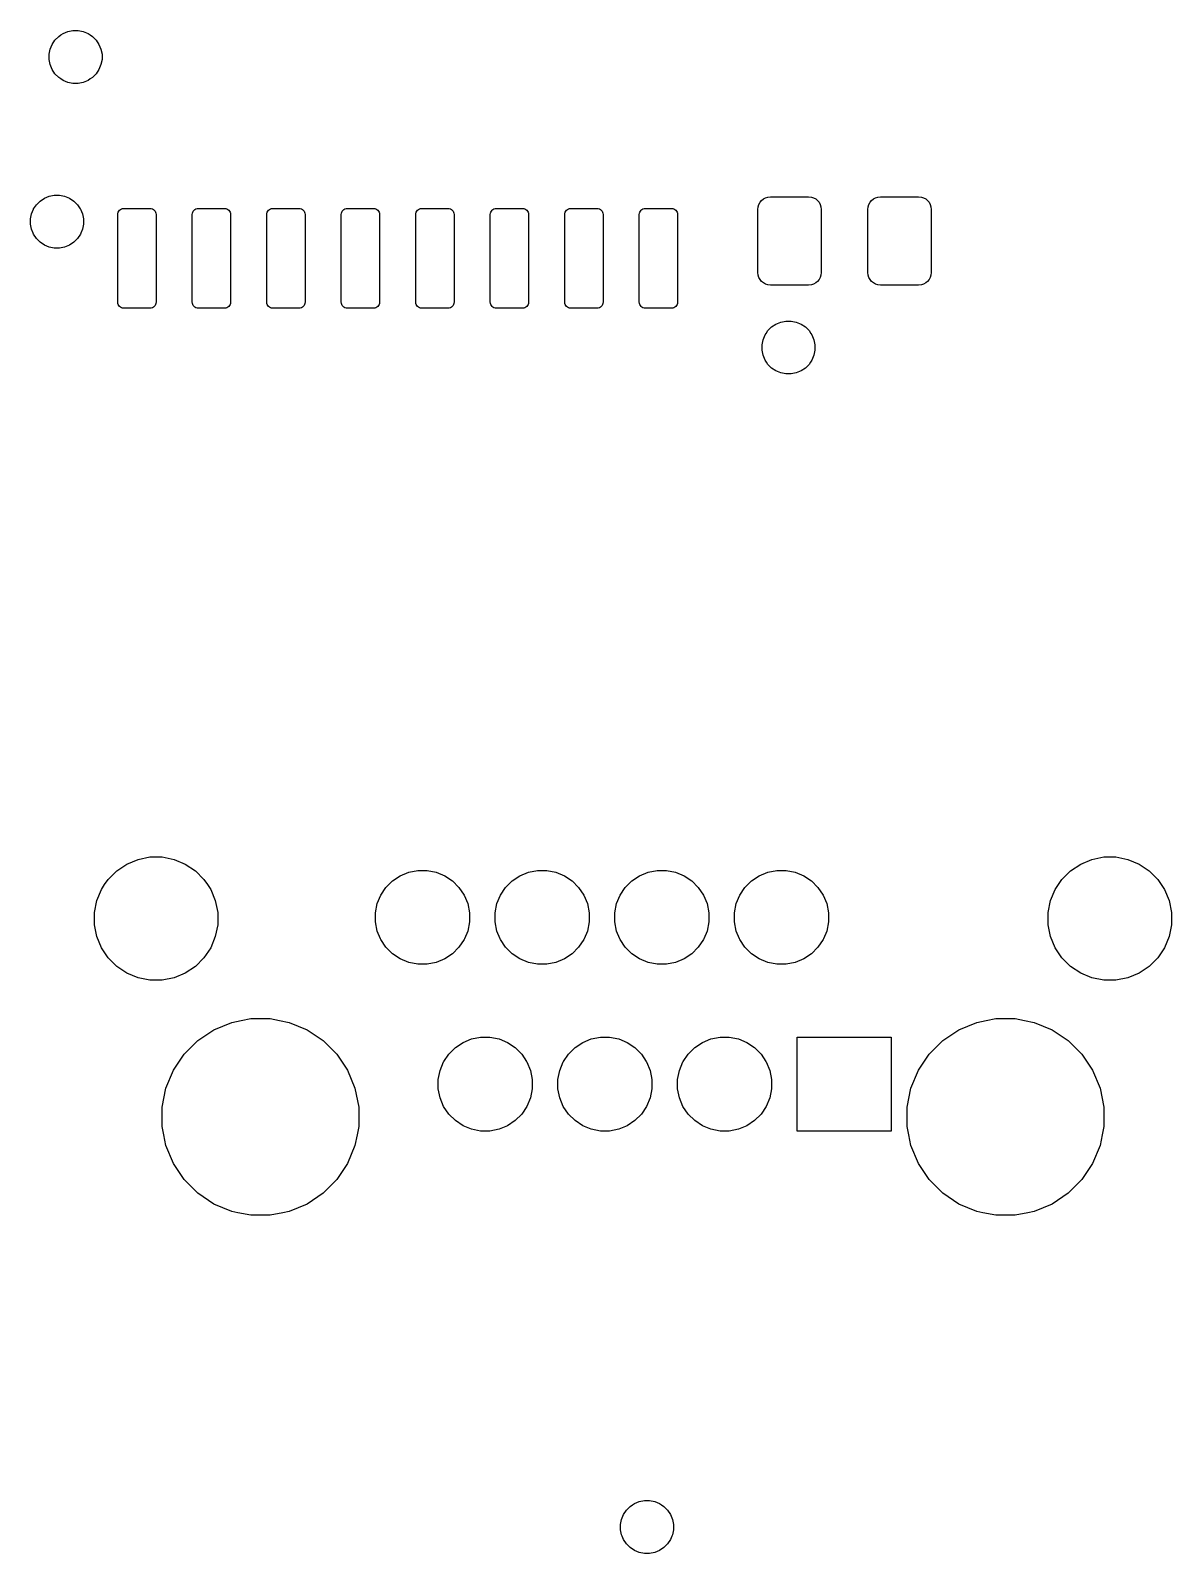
# Model space of a CAD drawing. Extents: x 1.84 to 9.61, y -5.85 to -1.55.
# Drawn here: x 2.429 to 3.195, y -3.717 to -2.695 of the extents above; entities that cross this region are included whole.
import ezdxf

# ---------------------------------------------------------------- set-up
doc = ezdxf.new("R2010")
doc.units = 0
doc.header["$MEASUREMENT"] = 0
doc.layers.add('BLACK', color=7, linetype='CONTINUOUS')

msp = doc.modelspace()

# ---------------------------------------------------------------- linework, layer by layer
at = {"layer": 'BLACK', "linetype": 'CONTINUOUS'}
for p, q in [((2.44768, -2.69851), (2.44913, -2.69754)), ((2.44913, -2.69754), (2.45059, -2.69656)), ((2.45059, -2.69656), (2.45382, -2.69523)), ((2.45059, -2.69656), (2.45059, -2.69656)), ((2.45382, -2.69523), (2.45725, -2.69454)), ((2.45725, -2.69454), (2.46075, -2.69454)), ((2.46075, -2.69454), (2.46418, -2.69523)), ((2.46418, -2.69523), (2.46741, -2.69656)), ((2.46741, -2.69656), (2.46741, -2.69656)), ((2.46741, -2.69656), (2.46887, -2.69754)), ((2.46887, -2.69754), (2.47032, -2.69851)), ((2.44124, -2.71055), (2.44193, -2.70712)), ((2.44193, -2.70712), (2.44326, -2.70389)), ((2.44326, -2.70389), (2.44521, -2.70098)), ((2.44521, -2.70098), (2.44768, -2.69851)), ((2.47032, -2.69851), (2.47279, -2.70098)), ((2.47279, -2.70098), (2.47474, -2.70389)), ((2.47474, -2.70389), (2.47607, -2.70712)), ((2.47607, -2.70712), (2.47676, -2.71055)), ((2.44124, -2.71405), (2.44124, -2.71055)), ((2.44193, -2.71748), (2.44124, -2.71405)), ((2.44326, -2.72071), (2.44193, -2.71748)), ((2.47607, -2.71748), (2.47474, -2.72071)), ((2.47676, -2.71405), (2.47607, -2.71748)), ((2.47676, -2.71055), (2.47676, -2.71405)), ((2.44521, -2.72362), (2.44326, -2.72071)), ((2.44768, -2.72609), (2.44521, -2.72362)), ((2.44913, -2.72706), (2.44768, -2.72609)), ((2.45059, -2.72804), (2.44913, -2.72706)), ((2.45382, -2.72937), (2.45059, -2.72804)), ((2.45059, -2.72804), (2.45059, -2.72804)), ((2.45059, -2.72804), (2.45059, -2.72804)), ((2.46741, -2.72804), (2.46418, -2.72937)), ((2.46887, -2.72706), (2.46741, -2.72804)), ((2.46741, -2.72804), (2.46741, -2.72804)), ((2.46741, -2.72804), (2.46741, -2.72804)), ((2.47032, -2.72609), (2.46887, -2.72706)), ((2.47279, -2.72362), (2.47032, -2.72609)), ((2.47474, -2.72071), (2.47279, -2.72362)), ((2.45725, -2.73006), (2.45382, -2.72937)), ((2.46075, -2.73006), (2.45725, -2.73006)), ((2.46418, -2.72937), (2.46075, -2.73006)), ((2.43271, -2.81148), (2.43518, -2.80901)), ((2.43518, -2.80901), (2.43809, -2.80706)), ((2.43809, -2.80706), (2.44132, -2.80573)), ((2.43809, -2.80706), (2.43809, -2.80706)), ((2.44132, -2.80573), (2.44475, -2.80504)), ((2.44475, -2.80504), (2.44825, -2.80504)), ((2.44825, -2.80504), (2.45168, -2.80573)), ((2.45168, -2.80573), (2.45491, -2.80706)), ((2.45491, -2.80706), (2.45491, -2.80706)), ((2.45491, -2.80706), (2.45782, -2.80901)), ((2.45782, -2.80901), (2.46029, -2.81148)), ((2.91762, -2.81127), (2.91837, -2.80986)), ((2.91837, -2.80986), (2.91938, -2.80863)), ((2.91938, -2.80863), (2.92061, -2.80762)), ((2.92061, -2.80762), (2.92201, -2.80687)), ((2.92201, -2.80687), (2.92354, -2.80641)), ((2.92354, -2.80641), (2.92536, -2.80623)), ((2.92536, -2.80623), (2.951, -2.80623)), ((2.951, -2.80623), (2.95283, -2.80641)), ((2.95283, -2.80641), (2.95435, -2.80687)), ((2.95435, -2.80687), (2.95575, -2.80762)), ((2.95575, -2.80762), (2.95698, -2.80863)), ((2.95698, -2.80863), (2.95799, -2.80986)), ((2.95799, -2.80986), (2.95874, -2.81127)), ((2.99144, -2.81127), (2.99219, -2.80986)), ((2.99219, -2.80986), (2.9932, -2.80863)), ((2.9932, -2.80863), (2.99443, -2.80762)), ((2.99443, -2.80762), (2.99583, -2.80687)), ((2.99583, -2.80687), (2.99736, -2.80641)), ((2.99736, -2.80641), (2.99918, -2.80623)), ((2.99918, -2.80623), (3.02482, -2.80623)), ((3.02482, -2.80623), (3.02664, -2.80641)), ((3.02664, -2.80641), (3.02817, -2.80687)), ((3.02817, -2.80687), (3.02957, -2.80762)), ((3.02957, -2.80762), (3.0308, -2.80863)), ((3.0308, -2.80863), (3.03181, -2.80986)), ((3.03181, -2.80986), (3.03256, -2.81127)), ((2.42874, -2.82105), (2.42943, -2.81762)), ((2.42943, -2.81762), (2.43076, -2.81439)), ((2.43076, -2.81439), (2.43085, -2.81426)), ((2.43085, -2.81426), (2.43271, -2.81148)), ((2.46029, -2.81148), (2.46215, -2.81426)), ((2.46215, -2.81426), (2.46224, -2.81439)), ((2.46224, -2.81439), (2.46357, -2.81762)), ((2.46357, -2.81762), (2.46426, -2.82105)), ((2.48736, -2.81814), (2.48746, -2.81713)), ((2.48736, -2.87675), (2.48736, -2.81814)), ((2.48746, -2.81713), (2.48769, -2.81639)), ((2.48769, -2.81639), (2.48805, -2.81571)), ((2.48805, -2.81571), (2.48854, -2.81511)), ((2.48854, -2.81511), (2.48913, -2.81462)), ((2.48913, -2.81462), (2.48981, -2.81426)), ((2.48981, -2.81426), (2.49055, -2.81404)), ((2.49055, -2.81404), (2.49156, -2.81394)), ((2.49156, -2.81394), (2.50883, -2.81394)), ((2.50883, -2.81394), (2.50984, -2.81404)), ((2.50984, -2.81404), (2.51058, -2.81426)), ((2.51058, -2.81426), (2.51126, -2.81462)), ((2.51126, -2.81462), (2.51186, -2.81511)), ((2.51186, -2.81511), (2.51234, -2.81571)), ((2.51234, -2.81571), (2.51271, -2.81639)), ((2.51271, -2.81639), (2.51293, -2.81713)), ((2.51293, -2.81713), (2.51303, -2.81814)), ((2.51303, -2.81814), (2.51303, -2.87675)), ((2.53736, -2.81814), (2.53746, -2.81713)), ((2.53736, -2.87675), (2.53736, -2.81814)), ((2.53746, -2.81713), (2.53769, -2.81639)), ((2.53769, -2.81639), (2.53805, -2.81571)), ((2.53805, -2.81571), (2.53854, -2.81511)), ((2.53854, -2.81511), (2.53913, -2.81462)), ((2.53913, -2.81462), (2.53981, -2.81426)), ((2.53981, -2.81426), (2.54055, -2.81404)), ((2.54055, -2.81404), (2.54156, -2.81394)), ((2.54156, -2.81394), (2.55883, -2.81394)), ((2.55883, -2.81394), (2.55984, -2.81404)), ((2.55984, -2.81404), (2.56058, -2.81426)), ((2.56058, -2.81426), (2.56126, -2.81462)), ((2.56126, -2.81462), (2.56186, -2.81511)), ((2.56186, -2.81511), (2.56234, -2.81571)), ((2.56234, -2.81571), (2.56271, -2.81639)), ((2.56271, -2.81639), (2.56293, -2.81713)), ((2.56293, -2.81713), (2.56303, -2.81814)), ((2.56303, -2.81814), (2.56303, -2.87675)), ((2.58736, -2.81814), (2.58746, -2.81713)), ((2.58736, -2.87675), (2.58736, -2.81814)), ((2.58746, -2.81713), (2.58769, -2.81639)), ((2.58769, -2.81639), (2.58805, -2.81571)), ((2.58805, -2.81571), (2.58854, -2.81511)), ((2.58854, -2.81511), (2.58913, -2.81462)), ((2.58913, -2.81462), (2.58981, -2.81426)), ((2.58981, -2.81426), (2.59055, -2.81404)), ((2.59055, -2.81404), (2.59156, -2.81394)), ((2.59156, -2.81394), (2.60883, -2.81394)), ((2.60883, -2.81394), (2.60984, -2.81404)), ((2.60984, -2.81404), (2.61058, -2.81426)), ((2.61058, -2.81426), (2.61126, -2.81462)), ((2.61126, -2.81462), (2.61186, -2.81511)), ((2.61186, -2.81511), (2.61234, -2.81571)), ((2.61234, -2.81571), (2.61271, -2.81639)), ((2.61271, -2.81639), (2.61293, -2.81713)), ((2.61293, -2.81713), (2.61303, -2.81814)), ((2.61303, -2.81814), (2.61303, -2.87675)), ((2.63736, -2.81814), (2.63746, -2.81713)), ((2.63736, -2.87675), (2.63736, -2.81814)), ((2.63746, -2.81713), (2.63769, -2.81639)), ((2.63769, -2.81639), (2.63805, -2.81571)), ((2.63805, -2.81571), (2.63854, -2.81511)), ((2.63854, -2.81511), (2.63913, -2.81462)), ((2.63913, -2.81462), (2.63981, -2.81426)), ((2.63981, -2.81426), (2.64055, -2.81404)), ((2.64055, -2.81404), (2.64156, -2.81394)), ((2.64156, -2.81394), (2.65883, -2.81394)), ((2.65883, -2.81394), (2.65984, -2.81404)), ((2.65984, -2.81404), (2.66058, -2.81426)), ((2.66058, -2.81426), (2.66126, -2.81462)), ((2.66126, -2.81462), (2.66186, -2.81511)), ((2.66186, -2.81511), (2.66234, -2.81571)), ((2.66234, -2.81571), (2.66271, -2.81639)), ((2.66271, -2.81639), (2.66293, -2.81713)), ((2.66293, -2.81713), (2.66303, -2.81814)), ((2.66303, -2.81814), (2.66303, -2.87675)), ((2.68736, -2.81814), (2.68746, -2.81713)), ((2.68736, -2.87675), (2.68736, -2.81814)), ((2.68746, -2.81713), (2.68769, -2.81639)), ((2.68769, -2.81639), (2.68805, -2.81571)), ((2.68805, -2.81571), (2.68854, -2.81511)), ((2.68854, -2.81511), (2.68913, -2.81462)), ((2.68913, -2.81462), (2.68981, -2.81426)), ((2.68981, -2.81426), (2.69055, -2.81404)), ((2.69055, -2.81404), (2.69156, -2.81394)), ((2.69156, -2.81394), (2.70883, -2.81394)), ((2.70883, -2.81394), (2.70984, -2.81404)), ((2.70984, -2.81404), (2.71058, -2.81426)), ((2.71058, -2.81426), (2.71126, -2.81462)), ((2.71126, -2.81462), (2.71186, -2.81511)), ((2.71186, -2.81511), (2.71234, -2.81571)), ((2.71234, -2.81571), (2.71271, -2.81639)), ((2.71271, -2.81639), (2.71293, -2.81713)), ((2.71293, -2.81713), (2.71303, -2.81814)), ((2.71303, -2.81814), (2.71303, -2.87675)), ((2.73736, -2.81814), (2.73746, -2.81713)), ((2.73736, -2.87675), (2.73736, -2.81814)), ((2.73746, -2.81713), (2.73769, -2.81639)), ((2.73769, -2.81639), (2.73805, -2.81571)), ((2.73805, -2.81571), (2.73854, -2.81511)), ((2.73854, -2.81511), (2.73913, -2.81462)), ((2.73913, -2.81462), (2.73981, -2.81426)), ((2.73981, -2.81426), (2.74055, -2.81404)), ((2.74055, -2.81404), (2.74156, -2.81394)), ((2.74156, -2.81394), (2.75883, -2.81394)), ((2.75883, -2.81394), (2.75984, -2.81404)), ((2.75984, -2.81404), (2.76058, -2.81426)), ((2.76058, -2.81426), (2.76126, -2.81462)), ((2.76126, -2.81462), (2.76186, -2.81511)), ((2.76186, -2.81511), (2.76234, -2.81571)), ((2.76234, -2.81571), (2.76271, -2.81639)), ((2.76271, -2.81639), (2.76293, -2.81713)), ((2.76293, -2.81713), (2.76303, -2.81814)), ((2.76303, -2.81814), (2.76303, -2.87675)), ((2.78736, -2.81814), (2.78746, -2.81713)), ((2.78736, -2.87675), (2.78736, -2.81814)), ((2.78746, -2.81713), (2.78769, -2.81639)), ((2.78769, -2.81639), (2.78805, -2.81571)), ((2.78805, -2.81571), (2.78854, -2.81511)), ((2.78854, -2.81511), (2.78913, -2.81462)), ((2.78913, -2.81462), (2.78981, -2.81426)), ((2.78981, -2.81426), (2.79055, -2.81404)), ((2.79055, -2.81404), (2.79156, -2.81394)), ((2.79156, -2.81394), (2.80883, -2.81394)), ((2.80883, -2.81394), (2.80984, -2.81404)), ((2.80984, -2.81404), (2.81058, -2.81426)), ((2.81058, -2.81426), (2.81126, -2.81462)), ((2.81126, -2.81462), (2.81186, -2.81511)), ((2.81186, -2.81511), (2.81234, -2.81571)), ((2.81234, -2.81571), (2.81271, -2.81639)), ((2.81271, -2.81639), (2.81293, -2.81713)), ((2.81293, -2.81713), (2.81303, -2.81814)), ((2.81303, -2.81814), (2.81303, -2.87675)), ((2.83736, -2.81814), (2.83746, -2.81713)), ((2.83736, -2.87675), (2.83736, -2.81814)), ((2.83746, -2.81713), (2.83769, -2.81639)), ((2.83769, -2.81639), (2.83805, -2.81571)), ((2.83805, -2.81571), (2.83854, -2.81511)), ((2.83854, -2.81511), (2.83913, -2.81462)), ((2.83913, -2.81462), (2.83981, -2.81426)), ((2.83981, -2.81426), (2.84055, -2.81404)), ((2.84055, -2.81404), (2.84156, -2.81394)), ((2.84156, -2.81394), (2.85883, -2.81394)), ((2.85883, -2.81394), (2.85984, -2.81404)), ((2.85984, -2.81404), (2.86058, -2.81426)), ((2.86058, -2.81426), (2.86126, -2.81462)), ((2.86126, -2.81462), (2.86186, -2.81511)), ((2.86186, -2.81511), (2.86234, -2.81571)), ((2.86234, -2.81571), (2.86271, -2.81639)), ((2.86271, -2.81639), (2.86293, -2.81713)), ((2.86293, -2.81713), (2.86303, -2.81814)), ((2.86303, -2.81814), (2.86303, -2.87675)), ((2.91698, -2.81461), (2.91716, -2.81279)), ((2.91698, -2.85699), (2.91698, -2.81461)), ((2.91716, -2.81279), (2.91762, -2.81127)), ((2.95874, -2.81127), (2.9592, -2.81279)), ((2.9592, -2.81279), (2.95938, -2.81461)), ((2.95938, -2.81461), (2.95938, -2.85699)), ((2.9908, -2.81461), (2.99098, -2.81279)), ((2.9908, -2.85699), (2.9908, -2.81461)), ((2.99098, -2.81279), (2.99144, -2.81127)), ((3.03256, -2.81127), (3.03302, -2.81279)), ((3.03302, -2.81279), (3.0332, -2.81461)), ((3.0332, -2.81461), (3.0332, -2.85699)), ((2.42874, -2.82455), (2.42874, -2.82105)), ((2.42943, -2.82798), (2.42874, -2.82455)), ((2.43048, -2.83052), (2.42943, -2.82798)), ((2.43076, -2.83121), (2.43048, -2.83052)), ((2.46252, -2.83052), (2.46224, -2.83121)), ((2.46357, -2.82798), (2.46252, -2.83052)), ((2.46426, -2.82455), (2.46357, -2.82798)), ((2.46426, -2.82105), (2.46426, -2.82455)), ((2.43271, -2.83412), (2.43076, -2.83121)), ((2.43518, -2.83659), (2.43271, -2.83412)), ((2.43809, -2.83854), (2.43518, -2.83659)), ((2.44132, -2.83987), (2.43809, -2.83854)), ((2.43809, -2.83854), (2.43809, -2.83854)), ((2.43809, -2.83854), (2.43809, -2.83854)), ((2.44475, -2.84056), (2.44132, -2.83987)), ((2.44825, -2.84056), (2.44475, -2.84056)), ((2.45168, -2.83987), (2.44825, -2.84056)), ((2.45491, -2.83854), (2.45168, -2.83987)), ((2.45782, -2.83659), (2.45491, -2.83854)), ((2.45491, -2.83854), (2.45491, -2.83854)), ((2.45491, -2.83854), (2.45491, -2.83854)), ((2.46029, -2.83412), (2.45782, -2.83659)), ((2.46224, -2.83121), (2.46029, -2.83412)), ((2.91716, -2.85881), (2.91698, -2.85699)), ((2.91762, -2.86033), (2.91716, -2.85881)), ((2.91837, -2.86174), (2.91762, -2.86033)), ((2.95874, -2.86033), (2.95799, -2.86174)), ((2.9592, -2.85881), (2.95874, -2.86033)), ((2.95938, -2.85699), (2.9592, -2.85881)), ((2.99098, -2.85881), (2.9908, -2.85699)), ((2.99144, -2.86033), (2.99098, -2.85881)), ((2.99219, -2.86174), (2.99144, -2.86033)), ((3.03256, -2.86033), (3.03181, -2.86174)), ((3.03302, -2.85881), (3.03256, -2.86033)), ((3.0332, -2.85699), (3.03302, -2.85881)), ((2.91938, -2.86297), (2.91837, -2.86174)), ((2.92061, -2.86398), (2.91938, -2.86297)), ((2.92201, -2.86473), (2.92061, -2.86398)), ((2.92354, -2.86519), (2.92201, -2.86473)), ((2.92536, -2.86537), (2.92354, -2.86519)), ((2.951, -2.86537), (2.92536, -2.86537)), ((2.95283, -2.86519), (2.951, -2.86537)), ((2.95435, -2.86473), (2.95283, -2.86519)), ((2.95575, -2.86398), (2.95435, -2.86473)), ((2.95698, -2.86297), (2.95575, -2.86398)), ((2.95799, -2.86174), (2.95698, -2.86297)), ((2.9932, -2.86297), (2.99219, -2.86174)), ((2.99443, -2.86398), (2.9932, -2.86297)), ((2.99583, -2.86473), (2.99443, -2.86398)), ((2.99736, -2.86519), (2.99583, -2.86473)), ((2.99918, -2.86537), (2.99736, -2.86519)), ((3.02482, -2.86537), (2.99918, -2.86537)), ((3.02664, -2.86519), (3.02482, -2.86537)), ((3.02817, -2.86473), (3.02664, -2.86519)), ((3.02957, -2.86398), (3.02817, -2.86473)), ((3.0308, -2.86297), (3.02957, -2.86398)), ((3.03181, -2.86174), (3.0308, -2.86297)), ((2.48746, -2.87776), (2.48736, -2.87675)), ((2.48769, -2.87849), (2.48746, -2.87776)), ((2.48805, -2.87917), (2.48769, -2.87849)), ((2.48854, -2.87977), (2.48805, -2.87917)), ((2.48913, -2.88026), (2.48854, -2.87977)), ((2.48981, -2.88062), (2.48913, -2.88026)), ((2.49055, -2.88085), (2.48981, -2.88062)), ((2.49156, -2.88094), (2.49055, -2.88085)), ((2.50883, -2.88094), (2.49156, -2.88094)), ((2.50984, -2.88085), (2.50883, -2.88094)), ((2.51058, -2.88062), (2.50984, -2.88085)), ((2.51126, -2.88026), (2.51058, -2.88062)), ((2.51186, -2.87977), (2.51126, -2.88026)), ((2.51234, -2.87917), (2.51186, -2.87977)), ((2.51271, -2.87849), (2.51234, -2.87917)), ((2.51293, -2.87776), (2.51271, -2.87849)), ((2.51303, -2.87675), (2.51293, -2.87776)), ((2.53746, -2.87776), (2.53736, -2.87675)), ((2.53769, -2.87849), (2.53746, -2.87776)), ((2.53805, -2.87917), (2.53769, -2.87849)), ((2.53854, -2.87977), (2.53805, -2.87917)), ((2.53913, -2.88026), (2.53854, -2.87977)), ((2.53981, -2.88062), (2.53913, -2.88026)), ((2.54055, -2.88085), (2.53981, -2.88062)), ((2.54156, -2.88094), (2.54055, -2.88085)), ((2.55883, -2.88094), (2.54156, -2.88094)), ((2.55984, -2.88085), (2.55883, -2.88094)), ((2.56058, -2.88062), (2.55984, -2.88085)), ((2.56126, -2.88026), (2.56058, -2.88062)), ((2.56186, -2.87977), (2.56126, -2.88026)), ((2.56234, -2.87917), (2.56186, -2.87977)), ((2.56271, -2.87849), (2.56234, -2.87917)), ((2.56293, -2.87776), (2.56271, -2.87849)), ((2.56303, -2.87675), (2.56293, -2.87776)), ((2.58746, -2.87776), (2.58736, -2.87675)), ((2.58769, -2.87849), (2.58746, -2.87776)), ((2.58805, -2.87917), (2.58769, -2.87849)), ((2.58854, -2.87977), (2.58805, -2.87917)), ((2.58913, -2.88026), (2.58854, -2.87977)), ((2.58981, -2.88062), (2.58913, -2.88026)), ((2.59055, -2.88085), (2.58981, -2.88062)), ((2.59156, -2.88094), (2.59055, -2.88085)), ((2.60883, -2.88094), (2.59156, -2.88094)), ((2.60984, -2.88085), (2.60883, -2.88094)), ((2.61058, -2.88062), (2.60984, -2.88085)), ((2.61126, -2.88026), (2.61058, -2.88062)), ((2.61186, -2.87977), (2.61126, -2.88026)), ((2.61234, -2.87917), (2.61186, -2.87977)), ((2.61271, -2.87849), (2.61234, -2.87917)), ((2.61293, -2.87776), (2.61271, -2.87849)), ((2.61303, -2.87675), (2.61293, -2.87776)), ((2.63746, -2.87776), (2.63736, -2.87675)), ((2.63769, -2.87849), (2.63746, -2.87776)), ((2.63805, -2.87917), (2.63769, -2.87849)), ((2.63854, -2.87977), (2.63805, -2.87917)), ((2.63913, -2.88026), (2.63854, -2.87977)), ((2.63981, -2.88062), (2.63913, -2.88026)), ((2.64055, -2.88085), (2.63981, -2.88062)), ((2.64156, -2.88094), (2.64055, -2.88085)), ((2.65883, -2.88094), (2.64156, -2.88094)), ((2.65984, -2.88085), (2.65883, -2.88094)), ((2.66058, -2.88062), (2.65984, -2.88085)), ((2.66126, -2.88026), (2.66058, -2.88062)), ((2.66186, -2.87977), (2.66126, -2.88026)), ((2.66234, -2.87917), (2.66186, -2.87977)), ((2.66271, -2.87849), (2.66234, -2.87917)), ((2.66293, -2.87776), (2.66271, -2.87849)), ((2.66303, -2.87675), (2.66293, -2.87776)), ((2.68746, -2.87776), (2.68736, -2.87675)), ((2.68769, -2.87849), (2.68746, -2.87776)), ((2.68805, -2.87917), (2.68769, -2.87849)), ((2.68854, -2.87977), (2.68805, -2.87917)), ((2.68913, -2.88026), (2.68854, -2.87977)), ((2.68981, -2.88062), (2.68913, -2.88026)), ((2.69055, -2.88085), (2.68981, -2.88062)), ((2.69156, -2.88094), (2.69055, -2.88085)), ((2.70883, -2.88094), (2.69156, -2.88094)), ((2.70984, -2.88085), (2.70883, -2.88094)), ((2.71058, -2.88062), (2.70984, -2.88085)), ((2.71126, -2.88026), (2.71058, -2.88062)), ((2.71186, -2.87977), (2.71126, -2.88026)), ((2.71234, -2.87917), (2.71186, -2.87977)), ((2.71271, -2.87849), (2.71234, -2.87917)), ((2.71293, -2.87776), (2.71271, -2.87849)), ((2.71303, -2.87675), (2.71293, -2.87776)), ((2.73746, -2.87776), (2.73736, -2.87675)), ((2.73769, -2.87849), (2.73746, -2.87776)), ((2.73805, -2.87917), (2.73769, -2.87849)), ((2.73854, -2.87977), (2.73805, -2.87917)), ((2.73913, -2.88026), (2.73854, -2.87977)), ((2.73981, -2.88062), (2.73913, -2.88026)), ((2.74055, -2.88085), (2.73981, -2.88062)), ((2.74156, -2.88094), (2.74055, -2.88085)), ((2.75883, -2.88094), (2.74156, -2.88094)), ((2.75984, -2.88085), (2.75883, -2.88094)), ((2.76058, -2.88062), (2.75984, -2.88085)), ((2.76126, -2.88026), (2.76058, -2.88062)), ((2.76186, -2.87977), (2.76126, -2.88026)), ((2.76234, -2.87917), (2.76186, -2.87977)), ((2.76271, -2.87849), (2.76234, -2.87917)), ((2.76293, -2.87776), (2.76271, -2.87849)), ((2.76303, -2.87675), (2.76293, -2.87776)), ((2.78746, -2.87776), (2.78736, -2.87675)), ((2.78769, -2.87849), (2.78746, -2.87776)), ((2.78805, -2.87917), (2.78769, -2.87849)), ((2.78854, -2.87977), (2.78805, -2.87917)), ((2.78913, -2.88026), (2.78854, -2.87977)), ((2.78981, -2.88062), (2.78913, -2.88026)), ((2.79055, -2.88085), (2.78981, -2.88062)), ((2.79156, -2.88094), (2.79055, -2.88085)), ((2.80883, -2.88094), (2.79156, -2.88094)), ((2.80984, -2.88085), (2.80883, -2.88094)), ((2.81058, -2.88062), (2.80984, -2.88085)), ((2.81126, -2.88026), (2.81058, -2.88062)), ((2.81186, -2.87977), (2.81126, -2.88026)), ((2.81234, -2.87917), (2.81186, -2.87977)), ((2.81271, -2.87849), (2.81234, -2.87917)), ((2.81293, -2.87776), (2.81271, -2.87849)), ((2.81303, -2.87675), (2.81293, -2.87776)), ((2.83746, -2.87776), (2.83736, -2.87675)), ((2.83769, -2.87849), (2.83746, -2.87776)), ((2.83805, -2.87917), (2.83769, -2.87849)), ((2.83854, -2.87977), (2.83805, -2.87917)), ((2.83913, -2.88026), (2.83854, -2.87977)), ((2.83981, -2.88062), (2.83913, -2.88026)), ((2.84055, -2.88085), (2.83981, -2.88062)), ((2.84156, -2.88094), (2.84055, -2.88085)), ((2.85883, -2.88094), (2.84156, -2.88094)), ((2.85984, -2.88085), (2.85883, -2.88094)), ((2.86058, -2.88062), (2.85984, -2.88085)), ((2.86126, -2.88026), (2.86058, -2.88062)), ((2.86186, -2.87977), (2.86126, -2.88026)), ((2.86234, -2.87917), (2.86186, -2.87977)), ((2.86271, -2.87849), (2.86234, -2.87917)), ((2.86293, -2.87776), (2.86271, -2.87849)), ((2.86303, -2.87675), (2.86293, -2.87776)), ((2.92618, -2.89351), (2.92909, -2.89156)), ((2.92909, -2.89156), (2.93232, -2.89023)), ((2.92909, -2.89156), (2.92909, -2.89156)), ((2.93232, -2.89023), (2.93575, -2.88954)), ((2.93575, -2.88954), (2.93925, -2.88954)), ((2.93925, -2.88954), (2.94268, -2.89023)), ((2.94268, -2.89023), (2.94591, -2.89156)), ((2.94591, -2.89156), (2.94591, -2.89156)), ((2.94591, -2.89156), (2.94882, -2.89351)), ((2.91974, -2.90555), (2.92043, -2.90212)), ((2.92043, -2.90212), (2.92176, -2.89889)), ((2.92176, -2.89889), (2.92249, -2.8978)), ((2.92249, -2.8978), (2.92371, -2.89598)), ((2.92371, -2.89598), (2.92618, -2.89351)), ((2.94882, -2.89351), (2.95129, -2.89598)), ((2.95129, -2.89598), (2.95251, -2.8978)), ((2.95251, -2.8978), (2.95324, -2.89889)), ((2.95324, -2.89889), (2.95457, -2.90212)), ((2.95457, -2.90212), (2.95526, -2.90555)), ((2.91974, -2.90905), (2.91974, -2.90555)), ((2.92043, -2.91248), (2.91974, -2.90905)), ((2.92131, -2.9146), (2.92043, -2.91248)), ((2.95457, -2.91248), (2.95369, -2.9146)), ((2.95526, -2.90905), (2.95457, -2.91248)), ((2.95526, -2.90555), (2.95526, -2.90905)), ((2.92176, -2.91571), (2.92131, -2.9146)), ((2.92274, -2.91717), (2.92176, -2.91571)), ((2.92368, -2.91858), (2.92274, -2.91717)), ((2.92371, -2.91862), (2.92368, -2.91858)), ((2.92618, -2.92109), (2.92371, -2.91862)), ((2.92909, -2.92304), (2.92618, -2.92109)), ((2.94882, -2.92109), (2.94591, -2.92304)), ((2.95129, -2.91862), (2.94882, -2.92109)), ((2.95132, -2.91858), (2.95129, -2.91862)), ((2.95226, -2.91717), (2.95132, -2.91858)), ((2.95324, -2.91571), (2.95226, -2.91717)), ((2.95369, -2.9146), (2.95324, -2.91571)), ((2.93232, -2.92437), (2.92909, -2.92304)), ((2.92909, -2.92304), (2.92909, -2.92304)), ((2.92909, -2.92304), (2.92909, -2.92304)), ((2.93575, -2.92506), (2.93232, -2.92437)), ((2.93925, -2.92506), (2.93575, -2.92506)), ((2.94268, -2.92437), (2.93925, -2.92506)), ((2.94591, -2.92304), (2.94268, -2.92437)), ((2.94591, -2.92304), (2.94591, -2.92304)), ((2.94591, -2.92304), (2.94591, -2.92304)), ((2.50095, -3.25075), (2.50895, -3.24916)), ((2.50895, -3.24916), (2.5171, -3.24916)), ((2.5171, -3.24916), (2.52509, -3.25075)), ((3.14111, -3.25075), (3.14911, -3.24916)), ((3.14911, -3.24916), (3.15726, -3.24916)), ((3.15726, -3.24916), (3.16525, -3.25075)), ((2.48088, -3.26416), (2.48665, -3.2584)), ((2.48665, -3.2584), (2.49342, -3.25387)), ((2.49342, -3.25387), (2.50095, -3.25075)), ((2.49342, -3.25387), (2.49342, -3.25387)), ((2.52509, -3.25075), (2.53262, -3.25387)), ((2.53262, -3.25387), (2.53262, -3.25387)), ((2.53262, -3.25387), (2.5394, -3.2584)), ((2.5394, -3.2584), (2.54516, -3.26416)), ((2.6769, -3.26171), (2.68264, -3.25933)), ((2.68264, -3.25933), (2.68874, -3.25812)), ((2.68874, -3.25812), (2.69495, -3.25812)), ((2.69495, -3.25812), (2.70104, -3.25933)), ((2.70104, -3.25933), (2.70678, -3.26171)), ((2.75722, -3.26171), (2.76296, -3.25933)), ((2.76296, -3.25933), (2.76905, -3.25812)), ((2.76905, -3.25812), (2.77526, -3.25812)), ((2.77526, -3.25812), (2.78136, -3.25933)), ((2.78136, -3.25933), (2.7871, -3.26171)), ((2.83753, -3.26171), (2.84327, -3.25933)), ((2.84327, -3.25933), (2.84937, -3.25812)), ((2.84937, -3.25812), (2.85558, -3.25812)), ((2.85558, -3.25812), (2.86167, -3.25933)), ((2.86167, -3.25933), (2.86741, -3.26171)), ((2.91785, -3.26171), (2.92359, -3.25933)), ((2.92359, -3.25933), (2.92968, -3.25812)), ((2.92968, -3.25812), (2.93589, -3.25812)), ((2.93589, -3.25812), (2.94199, -3.25933)), ((2.94199, -3.25933), (2.94772, -3.26171)), ((3.12104, -3.26416), (3.1268, -3.2584)), ((3.1268, -3.2584), (3.13358, -3.25387)), ((3.13358, -3.25387), (3.14111, -3.25075)), ((3.13358, -3.25387), (3.13358, -3.25387)), ((3.16525, -3.25075), (3.17278, -3.25387)), ((3.17278, -3.25387), (3.17278, -3.25387)), ((3.17278, -3.25387), (3.17956, -3.2584)), ((3.17956, -3.2584), (3.18532, -3.26416)), ((2.47635, -3.27094), (2.47851, -3.26772)), ((2.47851, -3.26772), (2.48088, -3.26416)), ((2.54516, -3.26416), (2.54754, -3.26772)), ((2.54754, -3.26772), (2.54969, -3.27094)), ((2.6639, -3.27472), (2.66735, -3.26955)), ((2.66735, -3.26955), (2.67174, -3.26516)), ((2.67174, -3.26516), (2.6769, -3.26171)), ((2.6769, -3.26171), (2.6769, -3.26171)), ((2.70678, -3.26171), (2.70678, -3.26171)), ((2.70678, -3.26171), (2.71195, -3.26516)), ((2.71195, -3.26516), (2.71634, -3.26955)), ((2.71634, -3.26955), (2.71979, -3.27472)), ((2.74421, -3.27472), (2.74766, -3.26955)), ((2.74766, -3.26955), (2.75205, -3.26516)), ((2.75205, -3.26516), (2.75722, -3.26171)), ((2.75722, -3.26171), (2.75722, -3.26171)), ((2.7871, -3.26171), (2.7871, -3.26171)), ((2.7871, -3.26171), (2.79226, -3.26516)), ((2.79226, -3.26516), (2.79665, -3.26955)), ((2.79665, -3.26955), (2.8001, -3.27472)), ((2.82453, -3.27472), (2.82798, -3.26955)), ((2.82798, -3.26955), (2.83237, -3.26516)), ((2.83237, -3.26516), (2.83753, -3.26171)), ((2.83753, -3.26171), (2.83753, -3.26171)), ((2.86741, -3.26171), (2.86741, -3.26171)), ((2.86741, -3.26171), (2.87258, -3.26516)), ((2.87258, -3.26516), (2.87697, -3.26955)), ((2.87697, -3.26955), (2.88042, -3.27472)), ((2.90484, -3.27472), (2.90829, -3.26955)), ((2.90829, -3.26955), (2.91268, -3.26516)), ((2.91268, -3.26516), (2.91785, -3.26171)), ((2.91785, -3.26171), (2.91785, -3.26171)), ((2.94772, -3.26171), (2.94773, -3.26171)), ((2.94773, -3.26171), (2.95289, -3.26516)), ((2.95289, -3.26516), (2.95728, -3.26955)), ((2.95728, -3.26955), (2.96073, -3.27472)), ((3.11651, -3.27094), (3.11866, -3.26772)), ((3.11866, -3.26772), (3.12104, -3.26416)), ((3.18532, -3.26416), (3.1877, -3.26772)), ((3.1877, -3.26772), (3.18985, -3.27094)), ((2.47165, -3.28646), (2.47324, -3.27847)), ((2.47324, -3.27847), (2.47635, -3.27094)), ((2.54969, -3.27094), (2.55281, -3.27847)), ((2.55281, -3.27847), (2.5544, -3.28646)), ((2.66031, -3.28655), (2.66152, -3.28046)), ((2.66152, -3.28046), (2.6639, -3.27472)), ((2.6639, -3.27472), (2.6639, -3.27472)), ((2.71979, -3.27472), (2.71979, -3.27472)), ((2.71979, -3.27472), (2.72217, -3.28046)), ((2.72217, -3.28046), (2.72338, -3.28655)), ((2.74062, -3.28655), (2.74183, -3.28046)), ((2.74183, -3.28046), (2.74421, -3.27472)), ((2.74421, -3.27472), (2.74421, -3.27472)), ((2.8001, -3.27472), (2.8001, -3.27472)), ((2.8001, -3.27472), (2.80248, -3.28046)), ((2.80248, -3.28046), (2.80369, -3.28655)), ((2.82094, -3.28655), (2.82215, -3.28046)), ((2.82215, -3.28046), (2.82453, -3.27472)), ((2.82453, -3.27472), (2.82453, -3.27472)), ((2.88042, -3.27472), (2.88042, -3.27472)), ((2.88042, -3.27472), (2.8828, -3.28046)), ((2.8828, -3.28046), (2.88401, -3.28655)), ((2.90125, -3.28655), (2.90246, -3.28046)), ((2.90246, -3.28046), (2.90484, -3.27472)), ((2.90484, -3.27472), (2.90484, -3.27472)), ((2.96073, -3.27472), (2.96073, -3.27472)), ((2.96073, -3.27472), (2.96311, -3.28046)), ((2.96311, -3.28046), (2.96432, -3.28655)), ((3.1118, -3.28646), (3.11339, -3.27847)), ((3.11339, -3.27847), (3.11651, -3.27094)), ((3.18985, -3.27094), (3.19297, -3.27847)), ((3.19297, -3.27847), (3.19456, -3.28646)), ((2.47165, -3.29461), (2.47165, -3.28646)), ((2.5544, -3.28646), (2.5544, -3.29461)), ((2.66031, -3.29276), (2.66031, -3.28655)), ((2.72338, -3.28655), (2.72338, -3.29276)), ((2.74062, -3.29276), (2.74062, -3.28655)), ((2.80369, -3.28655), (2.80369, -3.29276)), ((2.82094, -3.29276), (2.82094, -3.28655)), ((2.88401, -3.28655), (2.88401, -3.29276)), ((2.90125, -3.29276), (2.90125, -3.28655)), ((2.96432, -3.28655), (2.96432, -3.29276)), ((3.1118, -3.29461), (3.1118, -3.28646)), ((3.19456, -3.28646), (3.19456, -3.29461)), ((2.47324, -3.3026), (2.47165, -3.29461)), ((2.5544, -3.29461), (2.55281, -3.3026)), ((2.66152, -3.29885), (2.66031, -3.29276)), ((2.6637, -3.30413), (2.66152, -3.29885)), ((2.72217, -3.29885), (2.71998, -3.30413)), ((2.72338, -3.29276), (2.72217, -3.29885)), ((2.74183, -3.29885), (2.74062, -3.29276)), ((2.74402, -3.30413), (2.74183, -3.29885)), ((2.80248, -3.29885), (2.8003, -3.30413)), ((2.80369, -3.29276), (2.80248, -3.29885)), ((2.82215, -3.29885), (2.82094, -3.29276)), ((2.82433, -3.30413), (2.82215, -3.29885)), ((2.8828, -3.29885), (2.88061, -3.30413)), ((2.88401, -3.29276), (2.8828, -3.29885)), ((2.90246, -3.29885), (2.90125, -3.29276)), ((2.90465, -3.30413), (2.90246, -3.29885)), ((2.96311, -3.29885), (2.96093, -3.30413)), ((2.96432, -3.29276), (2.96311, -3.29885)), ((3.11339, -3.3026), (3.1118, -3.29461)), ((3.19456, -3.29461), (3.19297, -3.3026)), ((2.47635, -3.31014), (2.47324, -3.3026)), ((2.48088, -3.31691), (2.47635, -3.31014)), ((2.47635, -3.31014), (2.47635, -3.31014)), ((2.54969, -3.31014), (2.54516, -3.31691)), ((2.55281, -3.3026), (2.54969, -3.31014)), ((2.54969, -3.31014), (2.54969, -3.31014)), ((2.6639, -3.30459), (2.6637, -3.30413)), ((2.66735, -3.30976), (2.6639, -3.30459)), ((2.67174, -3.31415), (2.66735, -3.30976)), ((2.71634, -3.30976), (2.71195, -3.31415)), ((2.71979, -3.30459), (2.71634, -3.30976)), ((2.71998, -3.30413), (2.71979, -3.30459)), ((2.74421, -3.30459), (2.74402, -3.30413)), ((2.74766, -3.30976), (2.74421, -3.30459)), ((2.75205, -3.31415), (2.74766, -3.30976)), ((2.79665, -3.30976), (2.79226, -3.31415)), ((2.8001, -3.30459), (2.79665, -3.30976)), ((2.8003, -3.30413), (2.8001, -3.30459)), ((2.82453, -3.30459), (2.82433, -3.30413)), ((2.82798, -3.30976), (2.82453, -3.30459)), ((2.83237, -3.31415), (2.82798, -3.30976)), ((2.87697, -3.30976), (2.87258, -3.31415)), ((2.88042, -3.30459), (2.87697, -3.30976)), ((2.88061, -3.30413), (2.88042, -3.30459)), ((2.90484, -3.30459), (2.90465, -3.30413)), ((2.90829, -3.30976), (2.90484, -3.30459)), ((2.91268, -3.31415), (2.90829, -3.30976)), ((2.95728, -3.30976), (2.95289, -3.31415)), ((2.96073, -3.30459), (2.95728, -3.30976)), ((2.96093, -3.30413), (2.96073, -3.30459)), ((3.11651, -3.31014), (3.11339, -3.3026)), ((3.12104, -3.31691), (3.11651, -3.31014)), ((3.11651, -3.31014), (3.11651, -3.31014)), ((3.18985, -3.31014), (3.18532, -3.31691)), ((3.19297, -3.3026), (3.18985, -3.31014)), ((3.18985, -3.31014), (3.18985, -3.31014)), ((2.48665, -3.32268), (2.48088, -3.31691)), ((2.54516, -3.31691), (2.5394, -3.32268)), ((2.6769, -3.3176), (2.67174, -3.31415)), ((2.68264, -3.31998), (2.6769, -3.3176)), ((2.6769, -3.3176), (2.6769, -3.3176)), ((2.6769, -3.3176), (2.6769, -3.3176)), ((2.68874, -3.32119), (2.68264, -3.31998)), ((2.69495, -3.32119), (2.68874, -3.32119)), ((2.70104, -3.31998), (2.69495, -3.32119)), ((2.70678, -3.3176), (2.70104, -3.31998)), ((2.71195, -3.31415), (2.70678, -3.3176)), ((2.70678, -3.3176), (2.70678, -3.3176)), ((2.70678, -3.3176), (2.70678, -3.3176)), ((2.75722, -3.3176), (2.75205, -3.31415)), ((2.76296, -3.31998), (2.75722, -3.3176)), ((2.75722, -3.3176), (2.75722, -3.3176)), ((2.75722, -3.3176), (2.75722, -3.3176)), ((2.76905, -3.32119), (2.76296, -3.31998)), ((2.77526, -3.32119), (2.76905, -3.32119)), ((2.78136, -3.31998), (2.77526, -3.32119)), ((2.7871, -3.3176), (2.78136, -3.31998)), ((2.79226, -3.31415), (2.7871, -3.3176)), ((2.7871, -3.3176), (2.7871, -3.3176)), ((2.7871, -3.3176), (2.7871, -3.3176)), ((2.83753, -3.3176), (2.83237, -3.31415)), ((2.84327, -3.31998), (2.83753, -3.3176)), ((2.83753, -3.3176), (2.83753, -3.3176)), ((2.83753, -3.3176), (2.83753, -3.3176)), ((2.84937, -3.32119), (2.84327, -3.31998)), ((2.85558, -3.32119), (2.84937, -3.32119)), ((2.86167, -3.31998), (2.85558, -3.32119)), ((2.86741, -3.3176), (2.86167, -3.31998)), ((2.87258, -3.31415), (2.86741, -3.3176)), ((2.86741, -3.3176), (2.86741, -3.3176)), ((2.86741, -3.3176), (2.86741, -3.3176)), ((2.91785, -3.3176), (2.91268, -3.31415)), ((2.92359, -3.31998), (2.91785, -3.3176)), ((2.91785, -3.3176), (2.91785, -3.3176)), ((2.91785, -3.3176), (2.91785, -3.3176)), ((2.92968, -3.32119), (2.92359, -3.31998)), ((2.93589, -3.32119), (2.92968, -3.32119)), ((2.94199, -3.31998), (2.93589, -3.32119)), ((2.94772, -3.3176), (2.94199, -3.31998)), ((2.94773, -3.3176), (2.94772, -3.3176)), ((2.95289, -3.31415), (2.94773, -3.3176)), ((2.94773, -3.3176), (2.94773, -3.3176)), ((3.1268, -3.32268), (3.12104, -3.31691)), ((3.18532, -3.31691), (3.17956, -3.32268)), ((2.49342, -3.3272), (2.48665, -3.32268)), ((2.50095, -3.33032), (2.49342, -3.3272)), ((2.49342, -3.3272), (2.49342, -3.3272)), ((2.49342, -3.3272), (2.49342, -3.3272)), ((2.50895, -3.33191), (2.50095, -3.33032)), ((2.52509, -3.33032), (2.5171, -3.33191)), ((2.53262, -3.3272), (2.52509, -3.33032)), ((2.5394, -3.32268), (2.53262, -3.3272)), ((2.53262, -3.3272), (2.53262, -3.3272)), ((2.53262, -3.3272), (2.53262, -3.3272)), ((3.13358, -3.3272), (3.1268, -3.32268)), ((3.14111, -3.33032), (3.13358, -3.3272)), ((3.13358, -3.3272), (3.13358, -3.3272)), ((3.13358, -3.3272), (3.13358, -3.3272)), ((3.14911, -3.33191), (3.14111, -3.33032)), ((3.16525, -3.33032), (3.15726, -3.33191)), ((3.17278, -3.3272), (3.16525, -3.33032)), ((3.17956, -3.32268), (3.17278, -3.3272)), ((3.17278, -3.3272), (3.17278, -3.3272)), ((3.17278, -3.3272), (3.17278, -3.3272)), ((2.5171, -3.33191), (2.50895, -3.33191)), ((3.15726, -3.33191), (3.14911, -3.33191)), ((2.55185, -3.3651), (2.56386, -3.36013)), ((2.56386, -3.36013), (2.57023, -3.35886)), ((2.57023, -3.35886), (2.5766, -3.35759)), ((2.5766, -3.35759), (2.5896, -3.35759)), ((2.5896, -3.35759), (2.59598, -3.35886)), ((2.59598, -3.35886), (2.60235, -3.36013)), ((2.60235, -3.36013), (2.61436, -3.3651)), ((3.05185, -3.3651), (3.06386, -3.36013)), ((3.06386, -3.36013), (3.07023, -3.35886)), ((3.07023, -3.35886), (3.0766, -3.35759)), ((3.0766, -3.35759), (3.0896, -3.35759)), ((3.0896, -3.35759), (3.09598, -3.35886)), ((3.09598, -3.35886), (3.10235, -3.36013)), ((3.10235, -3.36013), (3.11436, -3.3651)), ((2.53185, -3.38151), (2.54104, -3.37232)), ((2.54104, -3.37232), (2.55185, -3.3651)), ((2.61436, -3.3651), (2.62516, -3.37232)), ((2.62516, -3.37232), (2.63436, -3.38151)), ((2.71906, -3.37363), (2.7248, -3.37125)), ((2.7248, -3.37125), (2.73089, -3.37004)), ((2.73089, -3.37004), (2.73711, -3.37004)), ((2.73711, -3.37004), (2.7432, -3.37125)), ((2.7432, -3.37125), (2.74894, -3.37363)), ((2.79938, -3.37363), (2.80512, -3.37125)), ((2.80512, -3.37125), (2.81121, -3.37004)), ((2.81121, -3.37004), (2.81742, -3.37004)), ((2.81742, -3.37004), (2.82351, -3.37125)), ((2.82351, -3.37125), (2.82925, -3.37363)), ((2.87969, -3.37363), (2.88543, -3.37125)), ((2.88543, -3.37125), (2.89152, -3.37004)), ((2.89152, -3.37004), (2.89774, -3.37004)), ((2.89774, -3.37004), (2.90383, -3.37125)), ((2.90383, -3.37125), (2.90957, -3.37363)), ((2.94341, -3.43311), (2.94341, -3.37004)), ((2.94341, -3.37004), (3.00648, -3.37004)), ((3.00648, -3.37004), (3.00648, -3.43311)), ((3.03185, -3.38151), (3.04104, -3.37232)), ((3.04104, -3.37232), (3.05185, -3.3651)), ((3.11436, -3.3651), (3.12516, -3.37232)), ((3.12516, -3.37232), (3.13436, -3.38151)), ((2.52463, -3.39232), (2.53185, -3.38151)), ((2.63436, -3.38151), (2.64158, -3.39232)), ((2.70625, -3.38635), (2.7095, -3.38147)), ((2.7095, -3.38147), (2.7139, -3.37708)), ((2.7139, -3.37708), (2.71906, -3.37363)), ((2.71906, -3.37363), (2.71906, -3.37363)), ((2.74894, -3.37363), (2.74894, -3.37363)), ((2.74894, -3.37363), (2.7541, -3.37708)), ((2.7541, -3.37708), (2.7585, -3.38147)), ((2.7585, -3.38147), (2.76175, -3.38635)), ((2.78656, -3.38635), (2.78982, -3.38147)), ((2.78982, -3.38147), (2.79421, -3.37708)), ((2.79421, -3.37708), (2.79938, -3.37363)), ((2.79938, -3.37363), (2.79938, -3.37363)), ((2.82925, -3.37363), (2.82925, -3.37363)), ((2.82925, -3.37363), (2.83442, -3.37708)), ((2.83442, -3.37708), (2.83881, -3.38147)), ((2.83881, -3.38147), (2.84207, -3.38635)), ((2.86688, -3.38635), (2.87013, -3.38147)), ((2.87013, -3.38147), (2.87453, -3.37708)), ((2.87453, -3.37708), (2.87969, -3.37363)), ((2.87969, -3.37363), (2.87969, -3.37363)), ((2.90957, -3.37363), (2.90957, -3.37363)), ((2.90957, -3.37363), (2.91473, -3.37708)), ((2.91473, -3.37708), (2.91913, -3.38147)), ((2.91913, -3.38147), (2.92238, -3.38635)), ((3.02463, -3.39232), (3.03185, -3.38151)), ((3.13436, -3.38151), (3.14158, -3.39232)), ((2.51965, -3.40433), (2.52463, -3.39232)), ((2.64158, -3.39232), (2.64655, -3.40433)), ((2.70246, -3.39847), (2.70368, -3.39238)), ((2.70368, -3.39238), (2.70605, -3.38664)), ((2.70605, -3.38664), (2.70625, -3.38635)), ((2.76175, -3.38635), (2.76195, -3.38664)), ((2.76195, -3.38664), (2.76432, -3.39238)), ((2.76432, -3.39238), (2.76554, -3.39847)), ((2.78278, -3.39847), (2.78399, -3.39238)), ((2.78399, -3.39238), (2.78637, -3.38664)), ((2.78637, -3.38664), (2.78656, -3.38635)), ((2.84207, -3.38635), (2.84226, -3.38664)), ((2.84226, -3.38664), (2.84464, -3.39238)), ((2.84464, -3.39238), (2.84585, -3.39847)), ((2.86309, -3.39847), (2.86431, -3.39238)), ((2.86431, -3.39238), (2.86668, -3.38664)), ((2.86668, -3.38664), (2.86688, -3.38635)), ((2.92238, -3.38635), (2.92258, -3.38664)), ((2.92258, -3.38664), (2.92495, -3.39238)), ((2.92495, -3.39238), (2.92617, -3.39847)), ((3.01965, -3.40433), (3.02463, -3.39232)), ((3.14158, -3.39232), (3.14655, -3.40433)), ((2.70246, -3.40468), (2.70246, -3.39847)), ((2.76554, -3.39847), (2.76554, -3.40468)), ((2.78278, -3.40468), (2.78278, -3.39847)), ((2.84585, -3.39847), (2.84585, -3.40468)), ((2.86309, -3.40468), (2.86309, -3.39847)), ((2.92617, -3.39847), (2.92617, -3.40468)), ((2.51712, -3.41708), (2.51965, -3.40433)), ((2.51965, -3.40433), (2.51965, -3.40433)), ((2.64655, -3.40433), (2.64655, -3.40433)), ((2.64655, -3.40433), (2.64909, -3.41708)), ((2.70368, -3.41077), (2.70246, -3.40468)), ((2.70605, -3.41651), (2.70368, -3.41077)), ((2.76432, -3.41077), (2.76195, -3.41651)), ((2.76554, -3.40468), (2.76432, -3.41077)), ((2.78399, -3.41077), (2.78278, -3.40468)), ((2.78637, -3.41651), (2.78399, -3.41077)), ((2.84464, -3.41077), (2.84226, -3.41651)), ((2.84585, -3.40468), (2.84464, -3.41077)), ((2.86431, -3.41077), (2.86309, -3.40468)), ((2.86668, -3.41651), (2.86431, -3.41077)), ((2.92495, -3.41077), (2.92258, -3.41651)), ((2.92617, -3.40468), (2.92495, -3.41077)), ((3.01712, -3.41708), (3.01965, -3.40433)), ((3.01965, -3.40433), (3.01965, -3.40433)), ((3.14655, -3.40433), (3.14655, -3.40433)), ((3.14655, -3.40433), (3.14909, -3.41708)), ((2.51712, -3.43007), (2.51712, -3.41708)), ((2.64909, -3.41708), (2.64909, -3.43007)), ((2.7095, -3.42168), (2.70605, -3.41651)), ((2.70605, -3.41651), (2.70605, -3.41651)), ((2.7139, -3.42607), (2.7095, -3.42168)), ((2.7585, -3.42168), (2.7541, -3.42607)), ((2.76195, -3.41651), (2.7585, -3.42168)), ((2.76195, -3.41651), (2.76195, -3.41651)), ((2.78982, -3.42168), (2.78637, -3.41651)), ((2.78637, -3.41651), (2.78637, -3.41651)), ((2.79421, -3.42607), (2.78982, -3.42168)), ((2.83881, -3.42168), (2.83442, -3.42607)), ((2.84226, -3.41651), (2.83881, -3.42168)), ((2.84226, -3.41651), (2.84226, -3.41651)), ((2.87013, -3.42168), (2.86668, -3.41651)), ((2.86668, -3.41651), (2.86668, -3.41651)), ((2.87453, -3.42607), (2.87013, -3.42168)), ((2.91913, -3.42168), (2.91473, -3.42607)), ((2.92258, -3.41651), (2.91913, -3.42168)), ((2.92258, -3.41651), (2.92258, -3.41651)), ((3.01712, -3.43007), (3.01712, -3.41708)), ((3.14909, -3.41708), (3.14909, -3.43007)), ((2.51823, -3.43568), (2.51712, -3.43007)), ((2.64909, -3.43007), (2.64797, -3.43568)), ((2.71906, -3.42952), (2.7139, -3.42607)), ((2.7248, -3.4319), (2.71906, -3.42952)), ((2.71906, -3.42952), (2.71906, -3.42952)), ((2.71906, -3.42952), (2.71906, -3.42952)), ((2.73089, -3.43311), (2.7248, -3.4319)), ((2.73711, -3.43311), (2.73089, -3.43311)), ((2.7432, -3.4319), (2.73711, -3.43311)), ((2.74894, -3.42952), (2.7432, -3.4319)), ((2.7541, -3.42607), (2.74894, -3.42952)), ((2.74894, -3.42952), (2.74894, -3.42952)), ((2.74894, -3.42952), (2.74894, -3.42952)), ((2.79938, -3.42952), (2.79421, -3.42607)), ((2.80512, -3.4319), (2.79938, -3.42952)), ((2.79938, -3.42952), (2.79938, -3.42952)), ((2.79938, -3.42952), (2.79938, -3.42952)), ((2.81121, -3.43311), (2.80512, -3.4319)), ((2.81742, -3.43311), (2.81121, -3.43311)), ((2.82351, -3.4319), (2.81742, -3.43311)), ((2.82925, -3.42952), (2.82351, -3.4319)), ((2.83442, -3.42607), (2.82925, -3.42952)), ((2.82925, -3.42952), (2.82925, -3.42952)), ((2.82925, -3.42952), (2.82925, -3.42952)), ((2.87969, -3.42952), (2.87453, -3.42607)), ((2.88543, -3.4319), (2.87969, -3.42952)), ((2.87969, -3.42952), (2.87969, -3.42952)), ((2.87969, -3.42952), (2.87969, -3.42952)), ((2.89152, -3.43311), (2.88543, -3.4319)), ((2.89774, -3.43311), (2.89152, -3.43311)), ((2.90383, -3.4319), (2.89774, -3.43311)), ((2.90957, -3.42952), (2.90383, -3.4319)), ((2.91473, -3.42607), (2.90957, -3.42952)), ((2.90957, -3.42952), (2.90957, -3.42952)), ((2.90957, -3.42952), (2.90957, -3.42952)), ((3.00648, -3.43311), (2.94341, -3.43311)), ((3.01823, -3.43568), (3.01712, -3.43007)), ((3.14909, -3.43007), (3.14797, -3.43568)), ((2.51965, -3.44282), (2.51823, -3.43568)), ((2.52463, -3.45483), (2.51965, -3.44282)), ((2.64655, -3.44282), (2.64158, -3.45483)), ((2.64797, -3.43568), (2.64655, -3.44282)), ((3.01965, -3.44282), (3.01823, -3.43568)), ((3.02463, -3.45483), (3.01965, -3.44282)), ((3.14655, -3.44282), (3.14158, -3.45483)), ((3.14797, -3.43568), (3.14655, -3.44282)), ((2.53185, -3.46564), (2.52463, -3.45483)), ((2.64158, -3.45483), (2.63436, -3.46564)), ((3.03185, -3.46564), (3.02463, -3.45483)), ((3.14158, -3.45483), (3.13436, -3.46564)), ((2.54104, -3.47483), (2.53185, -3.46564)), ((2.55185, -3.48205), (2.54104, -3.47483)), ((2.62516, -3.47483), (2.61436, -3.48205)), ((2.63436, -3.46564), (2.62516, -3.47483)), ((3.04104, -3.47483), (3.03185, -3.46564)), ((3.05185, -3.48205), (3.04104, -3.47483)), ((3.12516, -3.47483), (3.11436, -3.48205)), ((3.13436, -3.46564), (3.12516, -3.47483)), ((2.56386, -3.48702), (2.55185, -3.48205)), ((2.61436, -3.48205), (2.60235, -3.48702)), ((3.06386, -3.48702), (3.05185, -3.48205)), ((3.11436, -3.48205), (3.10235, -3.48702)), ((2.56799, -3.48785), (2.56386, -3.48702)), ((2.5766, -3.48956), (2.56799, -3.48785)), ((2.5896, -3.48956), (2.5766, -3.48956)), ((2.59821, -3.48785), (2.5896, -3.48956)), ((2.60235, -3.48702), (2.59821, -3.48785)), ((3.06799, -3.48785), (3.06386, -3.48702)), ((3.0766, -3.48956), (3.06799, -3.48785)), ((3.0896, -3.48956), (3.0766, -3.48956)), ((3.09821, -3.48785), (3.0896, -3.48956)), ((3.10235, -3.48702), (3.09821, -3.48785)), ((2.82678, -3.69041), (2.82873, -3.6875)), ((2.82873, -3.6875), (2.8312, -3.68503)), ((2.8312, -3.68503), (2.83281, -3.68395)), ((2.83281, -3.68395), (2.83411, -3.68308)), ((2.83411, -3.68308), (2.83734, -3.68175)), ((2.83411, -3.68308), (2.83411, -3.68308)), ((2.83734, -3.68175), (2.84077, -3.68106)), ((2.84077, -3.68106), (2.84427, -3.68106)), ((2.84427, -3.68106), (2.8477, -3.68175)), ((2.8477, -3.68175), (2.85093, -3.68308)), ((2.85093, -3.68308), (2.85093, -3.68308)), ((2.85093, -3.68308), (2.85223, -3.68395)), ((2.85223, -3.68395), (2.85384, -3.68503)), ((2.85384, -3.68503), (2.85631, -3.6875)), ((2.85631, -3.6875), (2.85825, -3.69041)), ((2.82476, -3.69707), (2.82545, -3.69364)), ((2.82476, -3.70057), (2.82476, -3.69707)), ((2.82545, -3.69364), (2.82678, -3.69041)), ((2.85825, -3.69041), (2.85959, -3.69364)), ((2.85959, -3.69364), (2.86028, -3.69707)), ((2.86028, -3.69707), (2.86028, -3.70057)), ((2.82545, -3.704), (2.82476, -3.70057)), ((2.8258, -3.70486), (2.82545, -3.704)), ((2.82678, -3.70723), (2.8258, -3.70486)), ((2.82873, -3.71014), (2.82678, -3.70723)), ((2.85825, -3.70723), (2.85631, -3.71014)), ((2.85924, -3.70486), (2.85825, -3.70723)), ((2.85959, -3.704), (2.85924, -3.70486)), ((2.86028, -3.70057), (2.85959, -3.704)), ((2.8312, -3.71261), (2.82873, -3.71014)), ((2.83411, -3.71455), (2.8312, -3.71261)), ((2.83734, -3.71589), (2.83411, -3.71455)), ((2.83411, -3.71455), (2.83411, -3.71455)), ((2.83411, -3.71455), (2.83411, -3.71455)), ((2.84077, -3.71657), (2.83734, -3.71589)), ((2.84427, -3.71657), (2.84077, -3.71657)), ((2.8477, -3.71589), (2.84427, -3.71657)), ((2.85093, -3.71455), (2.8477, -3.71589)), ((2.85384, -3.71261), (2.85093, -3.71455)), ((2.85093, -3.71455), (2.85093, -3.71455)), ((2.85093, -3.71455), (2.85093, -3.71455)), ((2.85631, -3.71014), (2.85384, -3.71261))]:
    msp.add_line(p, q, dxfattribs=at)

doc.saveas('drawing.dxf')
